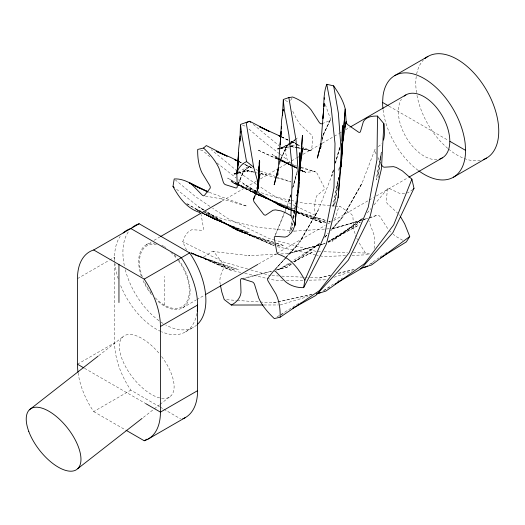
<?xml version="1.0" encoding="UTF-8"?>
<svg xmlns="http://www.w3.org/2000/svg" width="525" height="525" viewBox="0 0 525 525"><rect width="100%" height="100%" fill="white"/><g stroke="black" fill="none" stroke-linecap="round" stroke-linejoin="round"><path stroke-width="0.39" stroke-dasharray="2.62 1.97" d="M159.607 406.744L130.85 390.141A58.669 33.869 60 0 1 114.621 342.766L114.621 262.887M164.397 305.077L164.397 276.34M296.592 194.401L296.402 196.002L296.612 194.375M381.242 154.101L378 177.548L381.248 156.037M338.638 178.526L334.582 205.288L337.962 184.465M374.141 248.476L374.857 241.139L374.292 235.705L368.898 220.808M291.651 229.832L292.707 223.44M293.495 218.643L295.339 207.454M291.683 229.812L292.806 223.374M293.646 218.544L295.326 208.891M279.497 165.027L280.35 160.263L279.556 163.419M381.321 152.007L376.235 179.812L381.327 152.513M338.664 177.174L332.738 207.447L338.691 177.378M322.147 140.523L323.439 134.164L322.258 138.797M292.031 221.511L289.695 232.687L292.025 221.576M292.871 217.521L296.041 202.355M292.858 217.606L296.028 202.512M255.091 193.646L256.659 187.34M297.275 170.96L292.773 187.353M279.549 163.702L280.14 161.365L287.201 144.933L279.438 161.903L286.873 145.937L288.717 144.532M322.245 139.23L323.269 135.292L330.461 119.444L322.586 135.863L330.166 120.468M333.316 170.625L331.846 176.039L333.382 170.559M335.416 162.894L340.042 145.884M290.614 195.169L288.448 202.985L290.64 195.274M335.363 163.524L339.977 147.092L335.442 162.763M292.615 188.337L296.789 173.69L292.701 187.576M333.401 169.818L331.36 176.873L318.478 209.613L299.827 242.051L318.111 210.564L299.086 242.524L285.114 258.215M290.66 194.526L287.936 203.779L284.924 211.24M186.592 250.182L182.759 241.723L184.793 236.637L186.729 233.592L188.659 231.545L191.809 229.727L202.322 230.291A2.947 1.7 60 0 0 203.418 227.765L201.305 215.821A2.947 1.7 60 0 0 200.983 214.449M374.758 149.973L362.243 182.608L344.033 215.184L361.902 183.593L343.317 215.696L330.652 230.357M284.622 211.988L274.982 235.869L284.465 213.353M238.225 184.524L243.961 170.468L238.206 183.599M284.799 212.559L287.963 205.045M238.199 183.665L243.6 171.439L250.182 165.939M290.627 100.373L292.733 97.02M367.303 212.953L370.932 208.622M374.036 204.914L387.516 188.843M334.189 219.319L335.724 217.271L338.618 207.355A2.947 1.7 60 0 1 341.191 207.185L350.667 213.721A2.947 1.7 60 0 1 352.925 217.212L353.837 229.753L356.14 236.926M324.844 237.077L328.013 233.415M284.583 258.818L273.84 270.887L284.707 259.022M319.495 243.265L317.887 245.07L294.23 262.06M324.863 237.248L328.079 233.638M330.763 230.626L343.094 216.786L330.803 230.6M324.923 237.202L328.132 233.599M285.246 258.431L298.83 243.593L286.283 257.257M274.824 269.732L285.738 257.854M290.994 163.314L287.208 159.751L285.108 150.609L288.743 147.505M412.821 189.361L410.353 191.389L407.38 192.924M250.11 165.887L242.786 171.78L250.202 166.136M378.269 146.672L381.924 143.745M98.726 355.661L122.496 337.096M143.358 417.408L153.635 409.382M154.278 408.883L159.416 404.867M160.059 404.368L170.979 395.837M289.334 144.067L294.866 139.86M295.483 139.394L297.327 137.99M362.506 218.38L332.043 241.27L362.558 218.59L328.283 242.471L325.953 243.127M289.826 143.542L286.079 146.311L288.783 144.454M290.456 143.076L296.08 138.915M291.598 263.918L287.004 267.251L275.382 270.27L287.004 267.251L291.605 263.944M294.223 262.014L319.581 243.206L317.887 245.07L291.027 261.942M369.364 264.521L379.457 257.519M380.126 257.053L384.162 254.251M384.838 253.778L386.853 252.381M289.459 143.988L294.86 140.267M323.584 290.509L333.848 283.776M337.273 281.531L342.746 277.942M328.283 242.471L360.262 222.082L328.02 241.552M290.738 263.301L278.499 269.633L290.338 262.369M277.075 316.864L300.727 302.216M370.867 263.845L373.649 262.119M289.951 142.984L282.319 147.512L288.816 144.782M290.64 142.57L294.801 140.103M323.689 290.686L330.743 286.538M77.477 278.624L109.01 260.413M109.712 260.013L114.621 257.178L114.621 262.067M146.213 244.84L151.18 241.973M154.015 240.332L159.692 237.057M222.127 201.009L256.896 180.935M260.446 178.887L276.76 169.463M279.602 167.829L295.916 158.406M296.632 157.999L298.758 156.765M303.017 154.311L319.331 144.887M322.173 143.253L333.526 136.697M334.235 136.283L338.487 133.829M339.202 133.416L341.329 132.188M345.588 129.734L349.84 127.273M77.477 364.212L114.621 342.766M182.582 307.84L196.068 300.057M196.777 299.644L204.579 295.142M258.503 264.009L276.242 253.765M276.951 253.358L325.198 225.501M328.033 223.867L330.875 222.226M333.71 220.585L368.478 200.517M369.187 200.104L373.446 197.649M376.281 196.009L408.207 177.575M185.437 331.938L193.732 327.147M78.107 372.894A58.669 33.869 60 0 0 93.706 411.587L130.85 390.141M280.731 315L285.022 312.618M237.897 172.279L249.795 165.716M279.313 269.292L290.798 263.32M293.672 261.824L313.051 251.744L293.613 261.811M331.872 220.92L328.02 222.298M319.817 244.912L325.146 243.278L319.745 244.867M289.537 144.48L294.584 142.354L290.942 143.798M280.744 147.84L290.213 144.086M322.042 123.631L329.392 120.888A2.947 1.7 60 0 0 330.199 118.079L324.804 103.182M369.705 218L377.055 215.257A2.947 1.7 60 0 1 379.995 216.668L387.995 229.031M333.939 277.285L351.619 271.484M361.417 220.06L333.27 228.71L361.955 220.283M364.547 219.102L368.458 217.901M369.239 217.658L377.055 215.257M280.16 304.966L308.07 296.494M362.729 220.054L367.382 218.689M361.902 220.205L332.259 228.572L329.805 228.736M362.683 219.982L367.369 218.662M318.97 245.09L287.93 253.811L320.624 244.748M291.71 145.97L294.407 145.222M321.405 244.532L324.516 243.666M319.036 245.123L286.912 253.627L280.376 253.975M243.383 278.657L271.937 271.189M238.238 173.033L248.463 170.461L238.147 172.974M310.347 277.554L319.325 278.001L330.415 275.225M338.336 273.243L354.178 269.279M241.559 278.644L271.451 271.241M319.325 278.001L330.396 275.356M338.31 273.466L353.338 269.876M260.124 302L273.184 302.892L312.322 294.125M273.184 302.892L312.198 294.473M279.32 148.549L288.474 146.639M280.737 148.234L288.435 146.639M237.969 173.158L247.839 171.117L246.862 171.078L253.956 172.417M280.777 148.352L288.573 147.059M404.69 193.666L399.63 193.403L389.228 188.455A2.947 1.7 60 0 0 387.325 189.958L386.407 200.373A2.947 1.7 60 0 0 387.844 204.173L397.878 213.314M328.991 228.788L293.842 231.157L294.801 231.138L257.978 227.259L225.179 219.798L204.658 212.435M325.979 222.659L321.569 222.79L315.23 215.23L314.613 208.235L315.217 200.032L316.621 195.956L323.879 189.781A2.947 1.7 60 0 0 323.63 186.244L317.572 174.261A2.947 1.7 60 0 0 314.744 171.695L305.596 172.246L300.766 170.448M277.108 254.152L248.522 255.682L249.493 255.701L212.881 251.462M345.548 255.668L323.643 256.554L319.64 255.701M352.039 255.406L369.075 254.71M283.159 280.711L277.469 280.829L267.1 278.46M286.414 280.639L303.483 280.284M309.179 280.166L326.248 279.812M263.872 304.992L278.532 304.966M290.725 146.541L291.697 146.541M320.585 251.639L316.503 251.514L275.632 240.365M323.846 251.738L347.504 252.479M353.213 252.656L365.452 253.037L370.033 254.067M271.989 275.645L278.519 275.966M281.781 276.13L303.817 277.226M304.631 277.266L309.527 277.515M226.669 299.723L236.46 300.392M237.274 300.444L259.311 301.947M334.484 206.01L303.096 203.05L296.783 201.659M335.285 206.089L340.115 206.542M296.671 145.051L299.467 145.484L309.868 150.432A2.947 1.7 60 0 0 311.765 148.929L312.683 138.515A2.947 1.7 60 0 0 311.253 134.715L300.221 124.425L296.697 119.234L292.064 109.856M205.426 196.068L222.272 199.021L221.242 198.778L247.039 206.24L208.615 192.091M254.743 172.567L257.893 173.165M261.043 173.762L266.562 174.799L260.971 173.604M291.506 146.692L300.805 148.568M303.903 149.192L310.885 150.596L303.804 149.008M277.18 246.704L314.829 254.684M315.63 254.855L318.839 255.531M200.498 150.045L202.591 150.491L209.823 156.745M253.778 172.062L245.785 170.349L253.687 172.049M260.794 173.578L276.347 177.726M290.469 200.268L269.942 195.746L256.869 191.198M291.257 200.438L295.988 201.482M290.437 146.016L296.73 147.427M297.517 147.604L300.661 148.306M290.43 146.016L296.651 147.433M297.426 147.61L300.536 148.312M303.647 149.021L309.868 150.432M240.785 272.442L229.622 269.896L190.66 252.551M244.768 273.354L266.306 278.276M190.621 252.971L196.744 255.708L202.368 256.738L204.881 256.358L211.975 251.6A2.947 1.7 60 0 1 214.915 253.155L222.974 263.668A2.947 1.7 60 0 1 224.136 267.468C221.347 272.842 218.728 278.657 220.356 284.812M274.844 240.155L269.345 238.652L228.06 218.656L212.599 208.215M296.349 166.399L287.798 163.938L279.635 160.145M300.884 167.705L315.787 171.997M277.121 177.949L291.021 181.965L277.272 177.082M247.702 269.023L223.486 262.034L182.759 241.723M250.825 269.929L270.355 275.566M291.513 209.954L283.664 207.447L278.847 205.17L257.768 192.524M292.287 210.19L327.712 221.097M328.479 221.333L330.022 221.806L326.931 220.854M289.846 209.363L283.664 207.447L255.688 192.393M290.614 209.6L295.253 211.037M296.028 211.28L326.156 220.612M273.289 242.248L238.16 230.783L232.378 227.771L205.301 211.122M276.399 243.252L284.176 245.752L274.818 242.707M274.037 242.452L238.16 230.783L205.026 212.54M196.744 255.708L238.35 269.653L192.695 254.093L234.885 270.165L190.897 252.683M278.165 159.364L290.358 163.472M291.119 163.728L296.454 165.526M301.028 167.068L314.744 171.695M236.106 183.973L233.034 182.897L235.942 184.268M236.88 184.236L256.102 190.929M255.878 169.555L276.511 176.813M289.807 209.619L283.664 207.447L256.456 191.513M290.574 209.888L295.188 211.516M295.956 211.785L325.92 222.357L278.847 205.17L291.618 210.348M242.511 125.18L245.267 126.164M195.543 209.167L201.62 211.345M276.209 244.742L238.16 230.783L206.036 211.47M276.97 245.024L280.777 246.415L275.422 244.374M237.392 184.347L230.114 180.554L259.586 195.648L238.114 184.721M294.728 209.088L256.456 194.276M274.654 244.086L233.33 228.329L274.227 245.51L232.378 227.771L205.012 210.623M292.373 210.65L296.881 212.481M297.636 212.782L322.435 222.836L296.015 212.041M238.527 179.852L242.32 182.825L277.896 204.638L289.971 209.573M290.725 209.882L295.26 211.732M256.646 194.211L293.167 209.357L257.755 194.952L236.768 183.186M277.896 204.638L291.447 210.276M292.202 210.584L296.717 212.461M297.472 212.776L321.569 222.79M232.378 227.771L274.089 245.72M190.851 252.781L230.508 270.007L190.608 252.505M277.417 159.095L257.394 149.75L277.403 159.108M278.158 159.442L290.758 165.329M291.5 165.677L296.697 168.098M300.405 169.824L305.596 172.246L300.471 169.811M402.668 240.227L396.513 236.775L393.199 234.288M285.278 100.472L288.678 102.067M295.418 205.918L273.407 195.576L259.271 186.211M296.152 206.266L315.23 215.23M236.67 184.61L260.656 195.904L237.083 184.583M239.203 161.766L242.097 163.137M244.991 164.502L252.945 168.262M290.948 165.296L276.294 158.353L279.188 159.751M291.677 165.644L296.809 168.072M202.598 213.314L215.755 219.562L202.762 213.248M281.505 136.894L287.969 139.985M290.843 141.363L296.592 144.112M297.308 144.454L299.467 145.484M238.553 161.497L243.712 163.99M244.447 164.345L252.558 168.262L244.604 164.305M279.917 160.105L290.778 165.368M293.672 166.773L296.572 168.171M300.917 170.277L304.539 172.036L300.241 169.864M237.018 184.603L259.586 195.648M281.558 136.959L288.146 140.188M291.073 141.625L298.39 145.215L290.463 141.258M238.809 161.431L243.882 163.944M202.965 213.478L214.679 219.266L249.342 232.857L212.835 218.505L201.456 212.513M281.813 136.94L289.741 140.897M278.053 158.662L290.935 165.165M291.651 165.526L296.664 168.059M278.092 158.721L290.404 165.06M293.298 166.55L296.92 168.42M300.543 170.284L302.715 171.399L300.569 170.218M255.045 191.894L247.793 188.147L254.973 192.006M255.767 192.268L287.667 208.766L251.81 191.382L290.095 208.989L255.15 193.594L236.834 183.258M197.354 210.276L200.963 212.152M201.685 212.527L214.679 219.266L201.757 212.225M197.183 210.269L200.74 212.139M203.621 211.759L242.189 232.247L206.896 214.738L245.378 232.929L210.23 217.055L247.754 233.061L212.835 218.505L202.322 212.52M277.718 157.605L272.009 154.455L279.037 158.373M278.434 157.999L290.574 164.699M293.429 166.281L296.284 167.856M279.74 158.767L296.605 168.171M236.073 182.798L227.679 178.087L236.132 182.857M186.9 203.746L201.62 212.12M186.926 203.766L201.049 211.818M388.979 106.148L448.547 140.536M160.309 407.151L163.118 408.772M163.82 409.178L180.652 418.898M84.564 368.307L144.841 403.108M93.706 411.587L125.272 429.811M255.76 191.1L243.2 183.75L257.079 192.104M203.247 209.79L198.358 206.857L204.606 210.696M204.33 210.197L197.492 205.905L176.131 188.934M256.581 184.433L237.937 171.688M209.915 206.404L195.799 196.875L175.435 179.983M292.733 164.916L296.769 168.026M279.582 153.851L261.161 139.597L247.774 127.995M280.219 154.343L287.208 159.751M217.048 162.999L236.001 177.87M280.101 146.547L252.623 123.9M280.731 147.053L285.108 150.609M237.32 171.183L211.267 149.697M389.832 231.131L390.692 232.037M398.869 214.469L399.65 215.512M365.452 253.037L358.483 241.815M376.182 154.055L375.467 152.644A2.947 1.7 60 0 1 375.217 149.113M377.961 157.579L380.454 162.514M356.803 238.343L357.466 239.768M161.648 356.56A38.135 17.857 52 0 1 159.915 397.963A38.135 17.857 52 0 1 119.372 346.592A38.135 17.857 52 0 1 159.436 353.765M178.677 261.037A35.201 20.324 60 0 1 186.349 302.564A35.201 20.324 60 0 1 155.374 297.918M151.023 292.858A35.201 20.324 60 0 1 144.651 282.437M142.321 276.865A35.201 20.324 60 0 1 156.398 244.506M170.842 252.295A35.201 20.324 60 0 1 178.224 260.426M196.862 313.569A58.669 33.869 60 0 1 161.516 331.748M160.84 331.452A58.669 33.869 60 0 1 120.172 284.34M118.204 278.729A58.669 33.869 60 0 1 114.975 263.635M114.706 260.361A58.669 33.869 60 0 1 120.172 236.44M196.75 325.001A58.669 33.869 60 0 1 165.756 324.995M163.039 323.433A58.669 33.869 60 0 1 160.328 321.661M158.983 320.703A58.669 33.869 60 0 1 125.213 269.443M124.327 265.604A58.669 33.869 60 0 1 128.474 231.65M436.938 159.554A36.376 21 60 0 1 406.192 137.425A36.376 21 60 0 1 401.402 99.317M178.218 259.271A36.376 21 60 0 1 187.707 302.348A36.376 21 60 0 1 156.667 300.202M151.535 294.637A36.376 21 60 0 1 142.708 279.772M141.33 276.157A36.376 21 60 0 1 154.553 243.219M161.707 245.254A36.376 21 60 0 1 163.728 246.264M164.397 246.638A36.376 21 60 0 1 165.743 247.459M174.241 254.586A36.376 21 60 0 1 177.26 258.044M418.071 170.336A58.669 33.869 60 0 1 383.033 109.653M480.316 160.388A58.669 33.869 60 0 1 448.284 148.831M447.7 148.339A58.669 33.869 60 0 1 416.64 93.483M416.522 92.735A58.669 33.869 60 0 1 416.509 74.812M416.66 74.025A58.669 33.869 60 0 1 423.288 60.158M339.314 166.996L338.783 171.032L339.301 167.042M357.965 225.566L328.079 241.743L357.965 225.566M292.287 145.845L289.236 146.482L292.287 145.845M236.342 184.229L231.925 182.109L236.289 184.249M277.338 158.301L274.47 156.85L277.371 158.347"/><path stroke-width="0.79" d="M78.008 372.146A58.669 33.869 60 0 1 77.477 364.212L77.477 278.624A58.669 33.869 60 0 1 93.693 249.972L139.145 223.755L189.65 252.919A58.669 33.869 60 0 1 197.308 324.502M93.693 249.972L144.198 279.11A58.669 33.869 60 0 1 160.44 326.484L160.44 412.112A58.669 33.869 60 0 1 144.211 440.744L125.974 430.211M182.766 418.806A58.669 33.869 60 0 0 197.584 390.666L197.584 305.038L160.44 326.484M323.676 109.672L322.914 118.473C324.496 107.159 322.613 95.169 326.773 84.308L333.644 85.851C338.546 92.991 343.343 100.583 345.26 109.134L346.172 121.675A2.947 1.7 60 0 0 348.423 125.173L357.899 131.703A2.947 1.7 60 0 0 360.478 131.539L363.372 121.623C366.122 116.773 372.448 115.854 377.527 116.097L376.95 159.797L368.274 207.158L349.302 252.532L319.508 290.581L280.153 317.179L274.293 318.583C268.104 312.644 262.238 306.022 258.753 298.095L254.612 284.635A2.947 1.7 60 0 0 251.875 281.787L242.589 278.867A2.947 1.7 60 0 0 240.594 280.219L241.001 292.504C240.411 298.088 236.217 302.682 231.295 305.038L224.221 299.558L221.826 292.09L220.448 285.502M340.436 169.247L341.703 158.248L342.444 125.646L342.044 141.008M341.985 143.43L341.473 162.835L340.883 166.3L341.145 162.251L340.883 166.3M298.823 182.359L298.548 190.385L299.834 152.67L299.506 162.297M240.443 125.541L239.912 141.192L240.168 138.147M280.153 317.179C280.343 309.284 279.313 301.166 275.907 293.974L268.242 281.361A2.947 1.7 60 0 1 268.118 277.889L273.19 271.517A2.947 1.7 60 0 1 275.901 271.74L285.607 281.787C290.607 285.922 297.216 287.831 303.647 287.661L326.307 244.204L338.284 196.875L341.257 151.331L338.343 112.928L333.644 85.851M303.647 287.661L304.861 280.186C298.889 269.181 291.204 258.451 278.716 254.356A2.947 1.7 60 0 1 276.544 250.799L274.437 238.862A2.947 1.7 60 0 1 275.533 236.329L285.114 237.083L287.451 236.302L291.126 233.034L293.062 229.983L295.089 224.897L290.942 215.736L292.484 171.183L288.881 134.702L284.347 110.171L283.238 99.514L288.848 97.578L292.733 97.02C299.723 99.783 306.344 103.957 311.102 109.856L319.102 122.227A2.947 1.7 60 0 0 322.042 123.631M298.988 177.542L299.453 163.905M283.257 100.623L282.476 115.415L282.68 113.918M377.527 116.097L383.867 123.657L381.439 168.86L370.171 216.254L348.298 260.164L315.768 295.503L292.884 308.241M259.114 165.907L257.782 189.026L253.719 199.159A2.947 1.7 60 0 0 254.881 202.952L262.933 213.465A2.947 1.7 60 0 0 265.88 215.02L272.967 210.262L275.481 209.882L281.111 210.919L285.154 212.527L290.942 215.736M259.252 163.518L259.435 160.328L257.782 189.026L259.678 161.726L258.051 183.665M298.548 190.385L300.503 156.844L300.044 163.268M382.955 108.918A58.669 33.869 60 0 1 382.6 102.46L382.955 96.416A58.669 33.869 60 0 1 424.082 78.514A58.669 33.869 60 0 1 465.209 143.903L465.563 150.36A58.669 33.869 60 0 1 418.668 170.776M238.606 153.562L237.503 171.15L236.847 174.116L237.254 186.401A2.947 1.7 60 0 1 235.259 187.753L225.98 184.833A2.947 1.7 60 0 1 223.243 181.985L219.102 168.525C215.611 160.597 209.751 153.976 203.556 148.037L197.695 149.448C197.512 157.336 198.535 165.454 201.941 172.646L209.613 185.259A2.947 1.7 60 0 1 209.731 188.731L204.658 195.11A2.947 1.7 60 0 1 201.954 194.88L192.242 184.833L189.289 182.733L208.254 192.045M341.506 156.581L342.438 141.999M342.536 140.378L343.212 129.852L341.473 162.835L340.541 167.619M298.436 185.745L298.666 182.536M299.007 177.719L299.296 173.703M299.526 170.494L299.926 164.87M257.933 185.292L257.572 190.168L259.987 173.952L259.009 177.89M280.619 139.184L280.206 144.782L281.682 119.595L282.745 112.632M280.737 137.583L281.151 131.985M295.089 224.897L298.613 179.038L295.995 139.965L288.848 97.578M341.519 158.183L343.494 133.002L343.133 136.244M238.639 152.768L237.011 172.935L237.523 168.059M240.607 132.805L240.739 131.283L240.542 132.838M298.469 186.526L298.81 182.503M299.014 180.088L300.707 159.961L300.037 165.565M323.951 106.47L324.161 104.068M281.131 131.243L277.659 175.343L277.942 173.755M338.034 197.787L341.703 158.248M323.643 108.983L320.526 148.463L321.011 146.081M323.879 106.549L324.201 103.3M294.807 225.783L298.896 185.876M237.694 166.432L238.199 161.556M238.37 159.928L238.626 157.493M236.847 174.116L237.523 167.757M237.694 166.162L238.199 161.392M238.37 159.803L238.626 157.421M342.051 145.963L342.234 144.342L342.057 146.016M342.595 141.1L342.95 137.865M341.972 147.912L342.346 144.716M342.536 143.122L345.26 109.134L342.582 141.98M299.467 170.376L299.755 167.967M240.155 135.949L238.658 148.923L237.503 171.15C239.046 166.865 242.517 163.551 246.553 161.582L253.634 167.068L257.211 179.74L257.913 186.959M299.526 170.947L300.628 162.061L302.466 135.404L300.451 163.229L303.076 147.794L302.111 151.659M342.011 146.304L342.221 144.71M342.53 142.314L346.172 121.675L344.59 127.923M283.087 110.926L283.29 109.43M282.982 111.083L283.218 109.535M200.189 213.15A2.947 1.7 60 0 0 199.139 212.271C186.651 208.176 178.959 197.446 172.994 186.434L174.202 178.959C184.124 178.29 192.412 184.643 200.865 188.764M253.719 199.159L254.5 196.009M278.558 167.363L274.188 184.715L278.552 167.593M321.077 143.437L317.336 158.11L321.018 143.948M383.532 140.109C384.983 134.754 384.484 129.097 383.867 123.657M381.517 164.627A2.947 1.7 60 0 0 384.352 167.199L393.494 166.648L396.382 167.488L402.327 170.861L411.889 179.143L393.691 224.844L364.645 263.57L325.9 291.08L316.595 293.908M304.861 280.186L324.614 235.167L333.966 187.76L335.016 143.62L331.203 107.881L326.773 84.308M411.889 179.143L413.989 188.285L392.89 232.621L361.088 268.721L334.976 284.051M400.424 216.556L404.657 223.814L409.736 236.499L406.357 241.874L380.612 257.814M413.431 188.856L413.989 188.285M203.556 148.037L206.332 145.569L227.128 156.168L216.188 151.338L230.409 157.29L238.081 161.07M29.354 409.835L98.083 356.16M77.838 468.582L142.072 418.412M409.736 236.499L371.608 264.922L360.078 268.708M367.388 265.998L365.997 266.858L362.04 267.803M394.748 75.607L427.934 56.444M160.401 236.644L221.419 201.416M350.549 126.866L405.897 94.913M144.198 279.11L189.65 252.919M205.288 294.728L257.795 264.416M408.923 177.168L442.267 157.913M453.416 177.22L486.603 158.058M197.584 390.666L160.44 412.112L145.55 403.515M144.211 440.744L147.013 439.123M148.293 438.966L185.437 417.526M235.095 173.827L237.195 172.666M250.753 122.318L249.506 121.262L246.192 122.771L253.634 167.068M278.558 148.706L280.015 148.129M249.506 121.262L240.45 124.445L241.94 136.106L246.553 161.582M237.352 173.171L234.176 173.946L237.215 173.316M316.975 293.442L320.158 292.76M279.195 148.549L277.653 148.87L279.215 148.608M231.295 305.038L263.058 304.992M207.893 191.756L191.146 183.953L207.572 191.743M237.759 161.083L234.865 159.718L237.818 161.142M269.476 131.552L259.363 126.696L281.092 136.579M250.451 121.656L269.496 131.506M189.289 182.733L200.78 188.711M382.6 102.46L388.27 105.735M449.964 141.356L465.563 150.36M181.355 257.709L130.837 228.532A58.669 33.869 60 0 0 123.178 232.956M77.477 364.212L83.856 367.9M172.994 186.434L174.248 187.438M324.233 97.755L324.338 99.31M118.945 264.541L118.958 302.551M181.342 257.663A58.669 33.869 60 0 1 197.229 311.108M132.044 227.679A58.669 33.869 60 0 1 139.145 223.755M404.197 96.095A36.376 21 60 0 1 442.562 116.425A36.376 21 60 0 1 439.74 159.016M424.915 58.59A58.669 33.869 60 0 1 486.603 90.32A58.669 33.869 60 0 1 483.23 159.6M298.088 190.562L297.918 192.97L298.128 190.549M281.558 126.387L281.387 128.782L281.558 126.387M280.783 136.553L278.631 135.522L280.822 136.598M28.763 431.406A38.135 17.857 52 0 0 75.974 469.987A38.135 17.857 52 0 0 56.05 416.233A38.135 17.857 52 0 0 28.763 431.406"/></g></svg>
